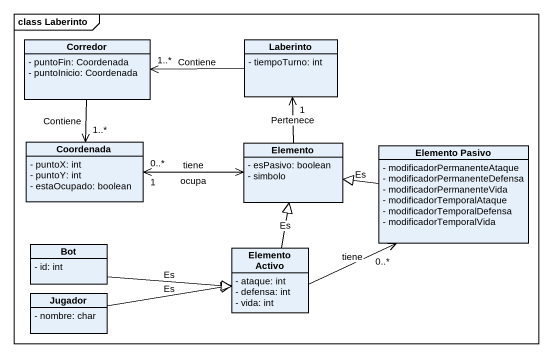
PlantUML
@startuml
mainframe class Laberinto
hide circle
hide empty members
skinparam classAttributeIconSize 0
class Corredor {
  - puntoFin: Coordenada
  - puntoInicio: Coordenada
}
class Laberinto {
  - tiempoTurno: int
}
class Coordenada {
  - puntoX: int
  - puntoY: int
  - estaOcupado: boolean
}
class Elemento {
  - esPasivo: boolean
  - simbolo
}
class "Elemento Pasivo" as Elemento_Pasivo {
  - modificadorPermanenteAtaque
  - modificadorPermanenteDefensa
  - modificadorPermanenteVida
  - modificadorTemporalAtaque
  - modificadorTemporalDefensa
  - modificadorTemporalVida
}
class Bot {
  - id: int
}
class "Elemento Activo" as Elemento_Activo {
  - ataque: int
  - defensa: int
  - vida: int
}
class Jugador {
  - nombre: char
}
Corredor --> "1..*" Coordenada : Contiene
Laberinto -left-> "1..*" Corredor : Contiene
Coordenada "0..*" <-right-> Elemento : tiene
Coordenada "1" -right- Elemento : ocupa
Elemento -up-> "1" Laberinto : Pertenece
Elemento_Pasivo -left-|> Elemento : Es
Bot -right-|> Elemento_Activo : Es
Elemento_Activo -up-|> Elemento : Es
Elemento_Activo -right-> "0..*" Elemento_Pasivo : tiene
Jugador -right-|> Elemento_Activo : Es
@enduml
